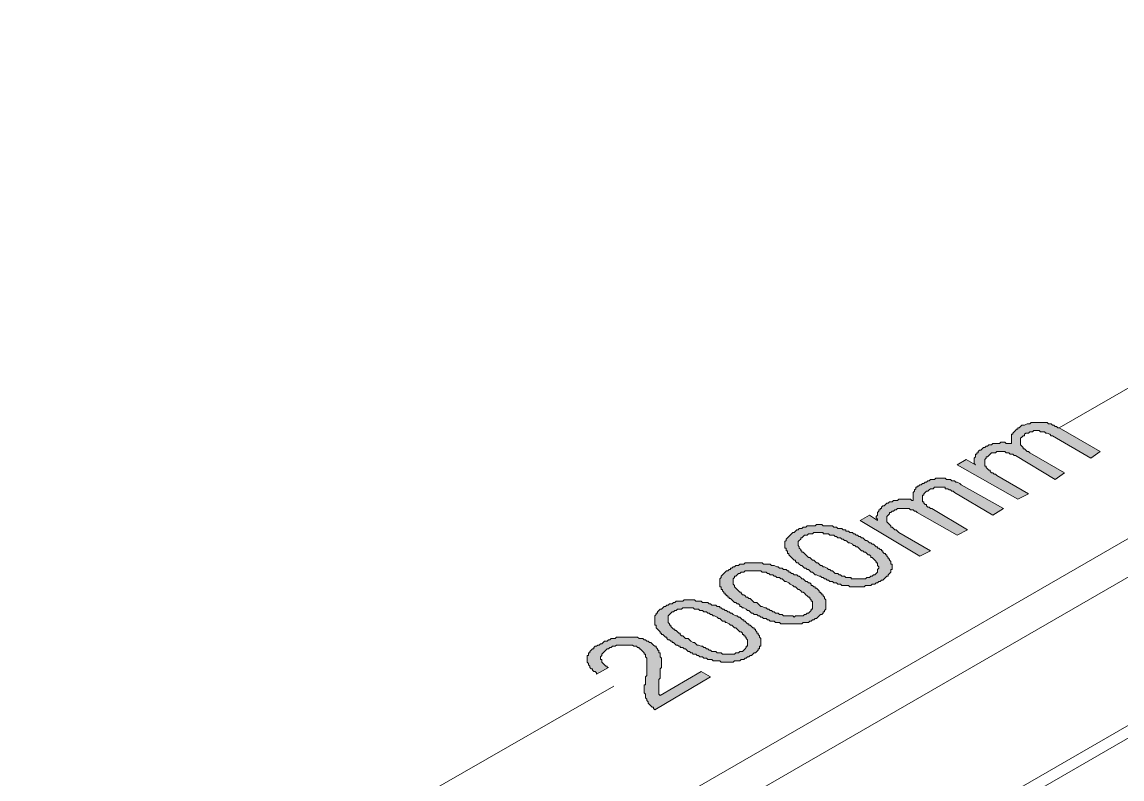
# Model space of a CAD drawing. Header units: inches. Extents: x -430764 to 256483, y 7374 to 217374.
# Drawn here: x 67732 to 84845, y 68480 to 80259 of the extents above; entities that cross this region are included whole.
import ezdxf

# ---------------------------------------------------------------- set-up
doc = ezdxf.new("R2010")
doc.units = ezdxf.units.IN
doc.header["$MEASUREMENT"] = 0
doc.layers.add('Background Stuff', color=252, linetype='Continuous', lineweight=5)
doc.layers.add('Layer 1', color=7, linetype='Continuous')

# ---------------------------------------------------------------- blocks, each defined once
blk = doc.blocks.new('block 3')
at = {"layer": 'Layer 1'}
h = blk.add_hatch(color=255, dxfattribs=at)
h.dxf.hatch_style = 2
h.paths.add_polyline_path([(538.998, -566.664), (534.256, -563.983), (534.978, -563.571), (535.7, -563.983), (535.595, -563.882), (535.595, -563.778), (535.595, -563.676), (535.595, -563.571), (535.595, -563.469), (535.7, -563.365), (535.7, -563.263), (535.7, -563.159), (535.802, -563.159), (535.802, -563.057), (535.905, -563.057), (535.905, -562.953), (536.008, -562.851), (536.111, -562.851), (536.214, -562.747), (536.316, -562.645), (536.421, -562.645), (536.523, -562.541), (536.627, -562.541), (536.729, -562.438), (536.833, -562.438), (536.936, -562.438), (537.039, -562.334), (537.142, -562.334), (537.349, -562.334), (537.451, -562.334), (537.555, -562.334), (537.658, -562.231), (537.761, -562.231), (537.967, -562.231), (538.07, -562.334), (538.172, -562.334), (538.276, -562.334), (538.379, -562.334), (538.482, -562.334), (538.482, -562.231), (538.482, -562.129), (538.482, -562.025), (538.482, -561.923), (538.482, -561.82), (538.482, -561.717), (538.482, -561.612), (538.585, -561.612), (538.585, -561.51), (538.688, -561.407), (538.792, -561.305), (538.894, -561.201), (538.998, -561.201), (538.998, -561.099), (539.1, -561.099), (539.204, -560.994), (539.307, -560.892), (539.41, -560.892), (539.513, -560.892), (539.719, -560.788), (539.821, -560.788), (539.926, -560.788), (540.028, -560.686), (540.132, -560.686), (540.234, -560.686), (540.337, -560.686), (540.44, -560.686), (540.544, -560.686), (540.647, -560.686), (540.75, -560.686), (540.854, -560.686), (540.956, -560.686), (541.059, -560.686), (541.162, -560.686), (541.266, -560.686), (541.369, -560.788), (541.471, -560.788), (541.575, -560.788), (541.677, -560.892), (541.781, -560.892), (541.884, -560.994), (541.987, -560.994), (542.09, -561.099), (542.193, -561.099), (545.389, -562.953), (544.667, -563.469), (541.677, -561.717), (541.575, -561.717), (541.471, -561.612), (541.266, -561.51), (541.162, -561.51), (541.059, -561.407), (540.956, -561.407), (540.854, -561.407), (540.75, -561.407), (540.647, -561.305), (540.544, -561.305), (540.44, -561.305), (540.234, -561.305), (540.132, -561.407), (540.028, -561.407), (539.926, -561.407), (539.821, -561.51), (539.719, -561.51), (539.616, -561.51), (539.513, -561.612), (539.513, -561.717), (539.41, -561.717), (539.307, -561.82), (539.204, -561.923), (539.204, -562.025), (539.204, -562.129), (539.204, -562.231), (539.204, -562.334), (539.204, -562.438), (539.307, -562.541), (539.41, -562.645), (539.41, -562.747), (539.513, -562.747), (539.616, -562.851), (539.719, -562.953), (539.821, -562.953), (539.926, -563.057), (542.605, -564.603), (541.884, -565.118), (538.792, -563.263), (538.688, -563.263), (538.585, -563.159), (538.379, -563.159), (538.276, -563.057), (538.172, -563.057), (538.07, -563.057), (537.967, -562.953), (537.864, -562.953), (537.761, -562.953), (537.658, -562.953), (537.555, -562.953), (537.451, -562.953), (537.349, -562.953), (537.245, -563.057), (537.142, -563.057), (536.936, -563.057), (536.833, -563.159), (536.729, -563.263), (536.627, -563.365), (536.523, -563.365), (536.523, -563.469), (536.421, -563.571), (536.421, -563.676), (536.421, -563.778), (536.421, -563.882), (536.421, -563.983), (536.421, -564.087), (536.523, -564.087), (536.523, -564.189), (536.627, -564.293), (536.729, -564.396), (536.833, -564.396), (536.833, -564.5), (536.936, -564.603), (537.039, -564.603), (537.142, -564.706), (537.245, -564.706), (537.349, -564.808), (539.821, -566.253)])
h = blk.add_hatch(color=255, dxfattribs=at)
h.dxf.hatch_style = 2
h.paths.add_polyline_path([(531.369, -571.097), (526.731, -568.313), (527.452, -567.901), (528.071, -568.313), (528.071, -568.211), (527.969, -568.107), (527.969, -568.004), (528.071, -567.901), (528.071, -567.798), (528.071, -567.695), (528.174, -567.592), (528.174, -567.488), (528.277, -567.488), (528.277, -567.385), (528.38, -567.385), (528.38, -567.283), (528.483, -567.18), (528.586, -567.18), (528.69, -567.077), (528.792, -566.974), (528.896, -566.974), (528.999, -566.871), (529.205, -566.871), (529.308, -566.767), (529.411, -566.767), (529.513, -566.767), (529.618, -566.767), (529.72, -566.664), (529.824, -566.664), (529.926, -566.664), (530.029, -566.664), (530.236, -566.664), (530.339, -566.664), (530.441, -566.664), (530.545, -566.664), (530.648, -566.664), (530.751, -566.767), (530.854, -566.767), (530.854, -566.664), (530.854, -566.561), (530.854, -566.459), (530.854, -566.355), (530.854, -566.253), (530.854, -566.148), (530.958, -566.046), (530.958, -565.942), (531.061, -565.84), (531.061, -565.736), (531.163, -565.736), (531.163, -565.634), (531.267, -565.634), (531.369, -565.53), (531.473, -565.53), (531.576, -565.428), (531.679, -565.428), (531.782, -565.324), (531.885, -565.324), (531.988, -565.221), (532.09, -565.221), (532.195, -565.118), (532.297, -565.118), (532.401, -565.118), (532.503, -565.118), (532.606, -565.016), (532.709, -565.016), (532.813, -565.016), (532.916, -565.016), (533.018, -565.016), (533.123, -565.016), (533.225, -565.016), (533.328, -565.016), (533.431, -565.118), (533.534, -565.118), (533.637, -565.118), (533.74, -565.118), (533.844, -565.221), (533.946, -565.221), (534.05, -565.221), (534.153, -565.324), (534.256, -565.324), (534.462, -565.428), (534.565, -565.53), (537.864, -567.385), (537.039, -567.901), (534.05, -566.148), (533.946, -566.046), (533.844, -566.046), (533.74, -565.942), (533.637, -565.942), (533.534, -565.84), (533.431, -565.84), (533.328, -565.84), (533.328, -565.736), (533.123, -565.736), (533.018, -565.736), (532.916, -565.736), (532.813, -565.736), (532.709, -565.736), (532.503, -565.736), (532.401, -565.84), (532.297, -565.84), (532.195, -565.84), (532.09, -565.942), (531.988, -566.046), (531.885, -566.046), (531.782, -566.148), (531.679, -566.253), (531.679, -566.355), (531.576, -566.355), (531.576, -566.459), (531.576, -566.561), (531.576, -566.664), (531.576, -566.767), (531.576, -566.871), (531.679, -566.871), (531.679, -566.974), (531.782, -567.077), (531.885, -567.077), (531.885, -567.18), (531.988, -567.283), (532.09, -567.283), (532.195, -567.385), (532.297, -567.385), (535.081, -569.036), (534.256, -569.447), (531.163, -567.695), (531.061, -567.592), (530.958, -567.592), (530.854, -567.488), (530.751, -567.488), (530.648, -567.488), (530.545, -567.385), (530.441, -567.385), (530.339, -567.385), (530.236, -567.385), (530.132, -567.385), (530.029, -567.385), (529.926, -567.385), (529.824, -567.385), (529.72, -567.385), (529.618, -567.385), (529.513, -567.488), (529.411, -567.488), (529.308, -567.592), (529.205, -567.592), (529.102, -567.695), (528.999, -567.695), (528.999, -567.798), (528.896, -567.901), (528.792, -568.004), (528.792, -568.107), (528.792, -568.211), (528.792, -568.313), (528.792, -568.417), (528.896, -568.52), (528.999, -568.623), (529.102, -568.726), (529.102, -568.828), (529.205, -568.828), (529.308, -568.933), (529.411, -569.036), (529.513, -569.036), (529.618, -569.138), (529.72, -569.241), (532.195, -570.685)])
h = blk.add_hatch(color=255, dxfattribs=at)
h.dxf.hatch_style = 2
h.paths.add_polyline_path([(523.742, -571.818), (523.844, -571.921), (523.948, -571.921), (524.154, -572.024), (524.257, -572.128), (524.359, -572.128), (524.463, -572.231), (524.566, -572.231), (524.67, -572.334), (524.772, -572.437), (524.875, -572.437), (524.979, -572.437), (525.082, -572.539), (525.185, -572.539), (525.287, -572.643), (525.392, -572.643), (525.494, -572.643), (525.597, -572.746), (525.7, -572.746), (525.803, -572.746), (525.906, -572.746), (526.009, -572.746), (526.009, -572.85), (526.113, -572.85), (526.215, -572.85), (526.421, -572.85), (526.524, -572.85), (526.628, -572.85), (526.731, -572.85), (526.937, -572.85), (527.041, -572.85), (527.143, -572.85), (527.247, -572.746), (527.35, -572.746), (527.452, -572.746), (527.556, -572.643), (527.659, -572.643), (527.762, -572.539), (527.864, -572.539), (527.969, -572.437), (528.071, -572.334), (528.071, -572.231), (528.071, -572.128), (528.174, -572.024), (528.174, -571.921), (528.071, -571.818), (528.071, -571.715), (528.071, -571.612), (527.969, -571.612), (527.969, -571.51), (527.864, -571.405), (527.762, -571.303), (527.659, -571.199), (527.556, -571.199), (527.556, -571.097), (527.452, -570.993), (527.35, -570.993), (527.247, -570.891), (527.143, -570.787), (527.041, -570.787), (526.937, -570.685), (526.834, -570.685), (526.731, -570.581), (526.628, -570.479), (526.524, -570.375), (526.421, -570.375), (526.319, -570.272), (526.215, -570.272), (526.113, -570.169), (525.906, -570.065), (525.803, -570.065), (525.7, -569.962), (525.597, -569.86), (525.494, -569.86), (525.392, -569.757), (525.287, -569.757), (525.185, -569.654), (524.979, -569.654), (524.875, -569.551), (524.772, -569.551), (524.67, -569.447), (524.566, -569.447), (524.463, -569.447), (524.359, -569.447), (524.257, -569.344), (524.154, -569.344), (524.051, -569.344), (523.948, -569.344), (523.844, -569.344), (523.844, -569.241), (523.638, -569.241), (523.536, -569.241), (523.432, -569.241), (523.329, -569.241), (523.123, -569.241), (523.02, -569.344), (522.917, -569.344), (522.814, -569.344), (522.71, -569.344), (522.608, -569.447), (522.505, -569.447), (522.401, -569.447), (522.298, -569.551), (522.195, -569.654), (522.093, -569.654), (522.093, -569.757), (521.989, -569.86), (521.887, -569.962), (521.887, -570.065), (521.887, -570.169), (521.887, -570.272), (521.989, -570.375), (521.989, -570.479), (522.093, -570.581), (522.093, -570.685), (522.195, -570.685), (522.195, -570.787), (522.298, -570.787), (522.401, -570.891), (522.505, -570.993), (522.608, -571.097), (522.71, -571.199), (522.814, -571.199), (522.917, -571.303), (523.02, -571.405), (523.123, -571.405), (523.226, -571.51), (523.329, -571.612), (523.432, -571.612), (523.536, -571.715), (523.638, -571.818)])
h.paths.add_polyline_path([(522.917, -572.334), (522.814, -572.231), (522.71, -572.128), (522.608, -572.128), (522.505, -572.024), (522.401, -572.024), (522.298, -571.921), (522.195, -571.818), (522.093, -571.818), (521.989, -571.715), (521.887, -571.612), (521.783, -571.612), (521.68, -571.51), (521.68, -571.405), (521.577, -571.405), (521.474, -571.303), (521.371, -571.199), (521.268, -571.097), (521.166, -570.993), (521.166, -570.891), (521.061, -570.891), (521.061, -570.787), (521.061, -570.685), (520.959, -570.685), (520.959, -570.581), (520.959, -570.479), (520.855, -570.479), (520.855, -570.375), (520.855, -570.272), (520.855, -570.169), (520.855, -570.065), (520.855, -569.962), (520.959, -569.86), (520.959, -569.757), (521.061, -569.654), (521.166, -569.551), (521.268, -569.447), (521.371, -569.344), (521.474, -569.241), (521.577, -569.241), (521.68, -569.138), (521.783, -569.036), (521.887, -569.036), (521.989, -568.933), (522.093, -568.933), (522.195, -568.933), (522.298, -568.828), (522.401, -568.828), (522.505, -568.828), (522.608, -568.726), (522.71, -568.726), (522.814, -568.726), (522.917, -568.726), (523.02, -568.726), (523.226, -568.726), (523.329, -568.623), (523.432, -568.623), (523.536, -568.623), (523.742, -568.623), (523.844, -568.726), (523.948, -568.726), (524.051, -568.726), (524.154, -568.726), (524.359, -568.726), (524.463, -568.726), (524.566, -568.726), (524.67, -568.828), (524.772, -568.828), (524.875, -568.828), (524.979, -568.933), (525.185, -568.933), (525.287, -568.933), (525.392, -569.036), (525.494, -569.036), (525.597, -569.036), (525.597, -569.138), (525.7, -569.138), (525.803, -569.138), (525.906, -569.241), (526.009, -569.241), (526.113, -569.241), (526.215, -569.344), (526.319, -569.344), (526.421, -569.447), (526.524, -569.447), (526.628, -569.551), (526.731, -569.551), (526.834, -569.654), (526.937, -569.654), (527.041, -569.757), (527.143, -569.86), (527.247, -569.86), (527.35, -569.962), (527.452, -570.065), (527.556, -570.065), (527.659, -570.169), (527.762, -570.169), (527.864, -570.272), (527.969, -570.375), (528.071, -570.375), (528.071, -570.479), (528.174, -570.479), (528.277, -570.581), (528.38, -570.581), (528.38, -570.685), (528.483, -570.685), (528.483, -570.787), (528.586, -570.891), (528.69, -570.891), (528.69, -570.993), (528.792, -570.993), (528.792, -571.097), (528.896, -571.199), (528.896, -571.303), (528.999, -571.303), (528.999, -571.405), (529.102, -571.51), (529.102, -571.612), (529.102, -571.715), (529.205, -571.715), (529.205, -571.818), (529.205, -571.921), (529.205, -572.024), (529.205, -572.128), (529.102, -572.128), (529.102, -572.231), (529.102, -572.334), (528.999, -572.437), (528.896, -572.539), (528.896, -572.643), (528.792, -572.643), (528.69, -572.746), (528.586, -572.85), (528.483, -572.952), (528.38, -572.952), (528.277, -573.056), (528.174, -573.056), (528.071, -573.158), (527.969, -573.158), (527.864, -573.262), (527.762, -573.262), (527.659, -573.262), (527.556, -573.363), (527.452, -573.363), (527.35, -573.363), (527.143, -573.363), (527.041, -573.468), (526.937, -573.468), (526.834, -573.468), (526.731, -573.468), (526.628, -573.468), (526.524, -573.468), (526.319, -573.468), (526.215, -573.468), (526.113, -573.468), (526.009, -573.468), (525.906, -573.468), (525.803, -573.363), (525.7, -573.363), (525.597, -573.363), (525.494, -573.363), (525.392, -573.363), (525.287, -573.363), (525.185, -573.262), (525.082, -573.262), (524.979, -573.262), (524.875, -573.158), (524.772, -573.158), (524.67, -573.158), (524.566, -573.056), (524.463, -573.056), (524.359, -573.056), (524.257, -572.952), (524.154, -572.952), (524.051, -572.85), (523.948, -572.85), (523.844, -572.746), (523.742, -572.746), (523.638, -572.643), (523.536, -572.643), (523.329, -572.539), (523.226, -572.539), (523.123, -572.437), (523.02, -572.334)])
h = blk.add_hatch(color=255, dxfattribs=at)
h.dxf.hatch_style = 2
h.paths.add_polyline_path([(518.69, -574.705), (518.793, -574.808), (518.897, -574.911), (519, -575.014), (519.103, -575.014), (519.31, -575.116), (519.412, -575.116), (519.516, -575.22), (519.618, -575.22), (519.721, -575.322), (519.824, -575.322), (519.928, -575.427), (520.031, -575.427), (520.134, -575.529), (520.237, -575.529), (520.34, -575.529), (520.442, -575.633), (520.546, -575.633), (520.649, -575.633), (520.753, -575.735), (520.855, -575.735), (520.959, -575.735), (521.061, -575.735), (521.166, -575.735), (521.268, -575.735), (521.474, -575.735), (521.577, -575.839), (521.68, -575.735), (521.783, -575.735), (521.989, -575.735), (522.093, -575.735), (522.195, -575.735), (522.298, -575.735), (522.401, -575.633), (522.505, -575.633), (522.608, -575.529), (522.71, -575.529), (522.814, -575.427), (522.917, -575.322), (522.917, -575.22), (523.02, -575.22), (523.02, -575.116), (523.02, -575.014), (523.02, -574.911), (523.02, -574.808), (523.02, -574.705), (523.02, -574.601), (522.917, -574.601), (522.917, -574.498), (522.814, -574.396), (522.814, -574.292), (522.71, -574.292), (522.608, -574.189), (522.505, -574.087), (522.401, -573.982), (522.298, -573.88), (522.195, -573.88), (522.093, -573.776), (521.989, -573.674), (521.887, -573.674), (521.783, -573.57), (521.68, -573.468), (521.577, -573.468), (521.474, -573.363), (521.268, -573.262), (521.166, -573.158), (520.959, -573.056), (520.855, -573.056), (520.753, -572.952), (520.649, -572.85), (520.546, -572.85), (520.442, -572.746), (520.237, -572.746), (520.134, -572.643), (520.031, -572.643), (519.928, -572.539), (519.824, -572.539), (519.721, -572.539), (519.618, -572.437), (519.516, -572.437), (519.412, -572.334), (519.31, -572.334), (519.206, -572.334), (519.103, -572.334), (519, -572.231), (518.897, -572.231), (518.793, -572.231), (518.69, -572.231), (518.588, -572.231), (518.484, -572.231), (518.382, -572.231), (518.176, -572.231), (518.072, -572.231), (517.969, -572.231), (517.866, -572.231), (517.763, -572.231), (517.66, -572.334), (517.557, -572.334), (517.454, -572.334), (517.351, -572.437), (517.248, -572.437), (517.145, -572.539), (517.041, -572.643), (516.939, -572.643), (516.939, -572.746), (516.834, -572.85), (516.834, -572.952), (516.834, -573.056), (516.834, -573.158), (516.834, -573.262), (516.939, -573.363), (516.939, -573.468), (517.041, -573.57), (517.145, -573.674), (517.248, -573.776), (517.351, -573.88), (517.454, -573.88), (517.454, -573.982), (517.557, -574.087), (517.66, -574.087), (517.763, -574.189), (517.866, -574.292), (517.969, -574.292), (518.072, -574.396), (518.176, -574.396), (518.278, -574.498), (518.382, -574.601), (518.484, -574.705), (518.588, -574.705)])
h.paths.add_polyline_path([(517.866, -575.22), (517.66, -575.116), (517.557, -575.116), (517.454, -575.014), (517.351, -575.014), (517.351, -574.911), (517.248, -574.808), (517.145, -574.808), (517.041, -574.705), (516.939, -574.705), (516.834, -574.601), (516.732, -574.498), (516.628, -574.396), (516.526, -574.396), (516.526, -574.292), (516.423, -574.292), (516.423, -574.189), (516.32, -574.189), (516.32, -574.087), (516.216, -574.087), (516.216, -573.982), (516.113, -573.982), (516.113, -573.88), (516.011, -573.776), (516.011, -573.674), (515.907, -573.674), (515.907, -573.57), (515.907, -573.468), (515.805, -573.468), (515.805, -573.363), (515.805, -573.262), (515.805, -573.158), (515.805, -573.056), (515.805, -572.952), (515.805, -572.85), (515.907, -572.746), (515.907, -572.643), (516.011, -572.539), (516.113, -572.437), (516.216, -572.334), (516.32, -572.231), (516.423, -572.231), (516.526, -572.128), (516.628, -572.128), (516.628, -572.024), (516.732, -572.024), (516.834, -571.921), (516.939, -571.921), (517.041, -571.818), (517.145, -571.818), (517.248, -571.818), (517.351, -571.715), (517.454, -571.715), (517.557, -571.715), (517.66, -571.715), (517.763, -571.612), (517.866, -571.612), (517.969, -571.612), (518.072, -571.612), (518.278, -571.612), (518.382, -571.612), (518.484, -571.612), (518.588, -571.612), (518.793, -571.612), (518.897, -571.612), (519, -571.612), (519.103, -571.612), (519.206, -571.715), (519.31, -571.715), (519.516, -571.715), (519.618, -571.715), (519.721, -571.715), (519.824, -571.818), (519.928, -571.818), (520.031, -571.818), (520.237, -571.921), (520.34, -571.921), (520.442, -572.024), (520.546, -572.024), (520.649, -572.024), (520.753, -572.128), (520.855, -572.128), (520.959, -572.128), (521.061, -572.231), (521.166, -572.231), (521.166, -572.334), (521.268, -572.334), (521.371, -572.437), (521.474, -572.437), (521.577, -572.539), (521.783, -572.539), (521.887, -572.643), (521.989, -572.643), (522.093, -572.746), (522.195, -572.85), (522.298, -572.85), (522.401, -572.952), (522.505, -573.056), (522.608, -573.056), (522.71, -573.158), (522.814, -573.158), (522.917, -573.262), (522.917, -573.363), (523.02, -573.363), (523.123, -573.468), (523.226, -573.468), (523.226, -573.57), (523.329, -573.57), (523.432, -573.674), (523.536, -573.776), (523.536, -573.88), (523.638, -573.88), (523.638, -573.982), (523.742, -573.982), (523.742, -574.087), (523.844, -574.087), (523.844, -574.189), (523.948, -574.292), (523.948, -574.396), (524.051, -574.498), (524.051, -574.601), (524.051, -574.705), (524.051, -574.808), (524.051, -574.911), (524.051, -575.014), (524.051, -575.116), (524.051, -575.22), (523.948, -575.322), (523.948, -575.427), (523.844, -575.427), (523.844, -575.529), (523.742, -575.633), (523.638, -575.633), (523.536, -575.735), (523.432, -575.839), (523.329, -575.94), (523.226, -575.94), (523.123, -576.045), (523.02, -576.045), (522.917, -576.147), (522.814, -576.147), (522.71, -576.251), (522.608, -576.251), (522.401, -576.251), (522.298, -576.251), (522.195, -576.354), (522.093, -576.354), (521.989, -576.354), (521.887, -576.354), (521.783, -576.354), (521.68, -576.354), (521.474, -576.354), (521.371, -576.354), (521.268, -576.354), (521.166, -576.354), (521.061, -576.354), (520.959, -576.354), (520.855, -576.354), (520.753, -576.354), (520.649, -576.354), (520.546, -576.354), (520.442, -576.251), (520.34, -576.251), (520.237, -576.251), (520.134, -576.251), (520.031, -576.147), (519.928, -576.147), (519.824, -576.147), (519.721, -576.147), (519.618, -576.045), (519.516, -576.045), (519.412, -575.94), (519.31, -575.94), (519.206, -575.94), (519.103, -575.839), (519, -575.839), (518.897, -575.735), (518.793, -575.735), (518.69, -575.633), (518.484, -575.633), (518.382, -575.529), (518.278, -575.529), (518.176, -575.427), (518.072, -575.322), (517.969, -575.322)])
h = blk.add_hatch(color=255, dxfattribs=at)
h.dxf.hatch_style = 2
h.paths.add_polyline_path([(513.537, -577.693), (513.743, -577.796), (513.846, -577.796), (513.949, -577.9), (514.052, -578.004), (514.155, -578.004), (514.362, -578.106), (514.464, -578.106), (514.567, -578.209), (514.671, -578.209), (514.774, -578.312), (514.877, -578.312), (514.979, -578.415), (515.083, -578.415), (515.186, -578.518), (515.289, -578.518), (515.392, -578.518), (515.495, -578.518), (515.599, -578.622), (515.701, -578.622), (515.805, -578.622), (515.907, -578.622), (516.011, -578.725), (516.113, -578.725), (516.216, -578.725), (516.32, -578.725), (516.526, -578.725), (516.628, -578.725), (516.732, -578.725), (516.834, -578.725), (516.939, -578.725), (517.041, -578.622), (517.145, -578.622), (517.248, -578.622), (517.351, -578.518), (517.454, -578.518), (517.557, -578.518), (517.66, -578.415), (517.763, -578.312), (517.866, -578.209), (517.866, -578.106), (517.969, -578.106), (517.969, -578.004), (517.969, -577.9), (517.969, -577.796), (517.969, -577.693), (517.969, -577.591), (517.866, -577.488), (517.866, -577.385), (517.763, -577.385), (517.763, -577.282), (517.66, -577.282), (517.66, -577.178), (517.557, -577.178), (517.557, -577.075), (517.454, -576.972), (517.351, -576.972), (517.248, -576.869), (517.145, -576.767), (517.041, -576.664), (516.939, -576.664), (516.834, -576.56), (516.732, -576.457), (516.628, -576.457), (516.526, -576.354), (516.32, -576.251), (516.216, -576.251), (516.216, -576.147), (516.011, -576.147), (515.907, -576.045), (515.805, -575.94), (515.701, -575.94), (515.599, -575.839), (515.392, -575.735), (515.289, -575.735), (515.186, -575.633), (515.083, -575.633), (514.979, -575.529), (514.877, -575.529), (514.774, -575.427), (514.671, -575.427), (514.567, -575.427), (514.464, -575.322), (514.362, -575.322), (514.258, -575.322), (514.155, -575.22), (514.052, -575.22), (513.949, -575.22), (513.846, -575.22), (513.743, -575.116), (513.64, -575.116), (513.537, -575.116), (513.434, -575.116), (513.228, -575.116), (513.124, -575.116), (513.021, -575.116), (512.918, -575.116), (512.815, -575.22), (512.712, -575.22), (512.506, -575.22), (512.402, -575.322), (512.3, -575.322), (512.197, -575.427), (512.094, -575.427), (511.99, -575.529), (511.887, -575.633), (511.785, -575.735), (511.785, -575.839), (511.785, -575.94), (511.785, -576.045), (511.785, -576.147), (511.785, -576.251), (511.887, -576.354), (511.887, -576.457), (511.99, -576.457), (511.99, -576.56), (512.094, -576.664), (512.197, -576.767), (512.3, -576.767), (512.3, -576.869), (512.402, -576.869), (512.506, -576.972), (512.608, -577.075), (512.712, -577.075), (512.712, -577.178), (512.815, -577.282), (512.918, -577.282), (513.021, -577.385), (513.124, -577.488), (513.33, -577.488), (513.434, -577.591)])
h.paths.add_polyline_path([(512.712, -578.106), (512.608, -578.106), (512.506, -578.004), (512.402, -578.004), (512.3, -577.9), (512.197, -577.796), (512.094, -577.796), (512.094, -577.693), (511.99, -577.693), (511.887, -577.591), (511.785, -577.591), (511.681, -577.488), (511.681, -577.385), (511.579, -577.385), (511.475, -577.282), (511.372, -577.178), (511.269, -577.178), (511.269, -577.075), (511.166, -577.075), (511.166, -576.972), (511.062, -576.869), (510.959, -576.767), (510.857, -576.664), (510.857, -576.56), (510.857, -576.457), (510.753, -576.457), (510.753, -576.354), (510.753, -576.251), (510.753, -576.147), (510.753, -576.045), (510.753, -575.94), (510.753, -575.839), (510.753, -575.735), (510.857, -575.633), (510.857, -575.529), (510.959, -575.529), (510.959, -575.427), (511.062, -575.322), (511.166, -575.22), (511.269, -575.22), (511.372, -575.116), (511.475, -575.014), (511.579, -575.014), (511.681, -574.911), (511.785, -574.911), (511.887, -574.808), (511.99, -574.808), (512.094, -574.808), (512.197, -574.705), (512.3, -574.705), (512.402, -574.601), (512.506, -574.601), (512.608, -574.601), (512.712, -574.601), (512.815, -574.601), (512.918, -574.601), (513.021, -574.498), (513.124, -574.498), (513.33, -574.498), (513.434, -574.498), (513.537, -574.498), (513.64, -574.498), (513.846, -574.498), (513.949, -574.601), (514.052, -574.601), (514.155, -574.601), (514.258, -574.601), (514.362, -574.601), (514.464, -574.705), (514.671, -574.705), (514.774, -574.705), (514.877, -574.705), (514.979, -574.808), (515.083, -574.808), (515.186, -574.911), (515.289, -574.911), (515.392, -574.911), (515.495, -574.911), (515.599, -575.014), (515.701, -575.014), (515.805, -575.014), (515.805, -575.116), (515.907, -575.116), (516.011, -575.22), (516.113, -575.22), (516.216, -575.322), (516.32, -575.322), (516.423, -575.427), (516.526, -575.427), (516.628, -575.529), (516.732, -575.529), (516.834, -575.633), (517.041, -575.735), (517.145, -575.735), (517.248, -575.839), (517.351, -575.839), (517.454, -575.94), (517.557, -576.045), (517.66, -576.045), (517.66, -576.147), (517.763, -576.147), (517.866, -576.251), (517.969, -576.354), (518.072, -576.354), (518.072, -576.457), (518.176, -576.457), (518.278, -576.56), (518.382, -576.664), (518.484, -576.664), (518.484, -576.767), (518.588, -576.767), (518.588, -576.869), (518.69, -576.972), (518.69, -577.075), (518.793, -577.075), (518.793, -577.178), (518.897, -577.282), (518.897, -577.385), (519, -577.488), (519, -577.591), (519, -577.693), (519, -577.796), (519, -577.9), (519, -578.004), (519, -578.106), (518.897, -578.106), (518.897, -578.209), (518.897, -578.312), (518.793, -578.312), (518.793, -578.415), (518.69, -578.518), (518.588, -578.622), (518.484, -578.622), (518.382, -578.725), (518.278, -578.828), (518.176, -578.828), (518.072, -578.931), (517.969, -578.931), (517.866, -579.034), (517.763, -579.034), (517.66, -579.137), (517.557, -579.137), (517.454, -579.137), (517.351, -579.241), (517.248, -579.241), (517.145, -579.241), (517.041, -579.241), (516.939, -579.241), (516.834, -579.344), (516.732, -579.344), (516.526, -579.344), (516.423, -579.344), (516.32, -579.344), (516.216, -579.344), (516.113, -579.344), (516.011, -579.344), (515.907, -579.344), (515.805, -579.241), (515.701, -579.241), (515.599, -579.241), (515.495, -579.241), (515.392, -579.241), (515.289, -579.241), (515.186, -579.137), (515.083, -579.137), (514.979, -579.137), (514.877, -579.137), (514.774, -579.034), (514.671, -579.034), (514.567, -579.034), (514.464, -578.931), (514.362, -578.931), (514.258, -578.931), (514.155, -578.828), (514.052, -578.828), (513.949, -578.725), (513.743, -578.725), (513.64, -578.622), (513.537, -578.622), (513.434, -578.518), (513.33, -578.518), (513.228, -578.415), (513.124, -578.312), (513.021, -578.312), (512.918, -578.209), (512.712, -578.209)])
h = blk.add_hatch(color=255, dxfattribs=at)
h.dxf.hatch_style = 2
h.paths.add_polyline_path([(514.362, -580.065), (515.083, -580.477), (510.753, -583.054), (510.65, -582.95), (510.65, -582.848), (510.547, -582.848), (510.444, -582.745), (510.341, -582.643), (510.238, -582.539), (510.238, -582.436), (510.135, -582.332), (510.135, -582.229), (510.031, -582.126), (510.031, -582.023), (510.031, -581.921), (510.031, -581.817), (509.929, -581.714), (509.929, -581.611), (509.929, -581.508), (509.929, -581.404), (509.929, -581.302), (509.929, -581.199), (509.929, -581.095), (510.031, -581.095), (510.031, -580.992), (510.031, -580.89), (510.031, -580.786), (510.031, -580.684), (510.031, -580.58), (510.031, -580.477), (510.135, -580.373), (510.135, -580.271), (510.135, -580.168), (510.135, -580.065), (510.135, -579.962), (510.135, -579.859), (510.135, -579.755), (510.135, -579.652), (510.135, -579.549), (510.135, -579.446), (510.135, -579.344), (510.135, -579.241), (510.135, -579.137), (510.135, -579.034), (510.031, -578.931), (510.031, -578.828), (510.031, -578.725), (509.929, -578.725), (509.929, -578.622), (509.825, -578.518), (509.723, -578.415), (509.62, -578.312), (509.517, -578.312), (509.517, -578.209), (509.413, -578.209), (509.31, -578.106), (509.208, -578.106), (509.104, -578.106), (509.001, -578.004), (508.897, -578.004), (508.795, -578.004), (508.589, -578.004), (508.485, -578.004), (508.382, -578.004), (508.28, -578.004), (508.074, -578.004), (507.971, -578.004), (507.868, -578.004), (507.764, -578.004), (507.661, -578.106), (507.558, -578.106), (507.455, -578.106), (507.352, -578.209), (507.249, -578.209), (507.146, -578.312), (507.042, -578.312), (506.939, -578.415), (506.836, -578.518), (506.733, -578.622), (506.63, -578.725), (506.63, -578.828), (506.526, -578.931), (506.526, -579.034), (506.526, -579.137), (506.63, -579.137), (506.63, -579.241), (506.63, -579.344), (506.733, -579.446), (506.836, -579.549), (506.939, -579.652), (507.042, -579.652), (507.042, -579.755), (507.146, -579.755), (506.218, -580.271), (506.218, -580.168), (506.115, -580.065), (506.012, -580.065), (505.909, -579.962), (505.909, -579.859), (505.805, -579.859), (505.703, -579.755), (505.703, -579.652), (505.599, -579.549), (505.599, -579.446), (505.497, -579.344), (505.497, -579.241), (505.497, -579.137), (505.497, -579.034), (505.497, -578.931), (505.497, -578.828), (505.599, -578.828), (505.599, -578.725), (505.599, -578.622), (505.703, -578.622), (505.703, -578.518), (505.805, -578.415), (505.909, -578.312), (506.012, -578.312), (506.012, -578.209), (506.115, -578.106), (506.218, -578.106), (506.32, -578.004), (506.424, -578.004), (506.526, -577.9), (506.63, -577.9), (506.733, -577.796), (506.836, -577.693), (506.939, -577.693), (507.042, -577.693), (507.146, -577.591), (507.249, -577.591), (507.352, -577.488), (507.455, -577.488), (507.558, -577.488), (507.661, -577.488), (507.764, -577.385), (507.868, -577.385), (508.074, -577.385), (508.176, -577.385), (508.28, -577.385), (508.382, -577.385), (508.485, -577.385), (508.589, -577.385), (508.795, -577.385), (508.897, -577.385), (509.001, -577.385), (509.104, -577.385), (509.208, -577.385), (509.413, -577.385), (509.517, -577.488), (509.62, -577.488), (509.723, -577.488), (509.825, -577.488), (509.929, -577.591), (510.031, -577.591), (510.135, -577.693), (510.238, -577.693), (510.341, -577.796), (510.444, -577.796), (510.547, -577.9), (510.65, -578.004), (510.753, -578.106), (510.857, -578.106), (510.857, -578.209), (510.959, -578.312), (510.959, -578.415), (511.062, -578.415), (511.062, -578.518), (511.062, -578.622), (511.166, -578.622), (511.166, -578.725), (511.166, -578.828), (511.166, -578.931), (511.269, -579.034), (511.269, -579.137), (511.269, -579.241), (511.269, -579.344), (511.269, -579.446), (511.269, -579.549), (511.269, -579.652), (511.269, -579.755), (511.166, -579.859), (511.166, -579.962), (511.166, -580.065), (511.166, -580.168), (511.166, -580.271), (511.166, -580.373), (511.166, -580.477), (511.166, -580.58), (511.062, -580.684), (511.062, -580.786), (511.062, -580.89), (511.062, -580.992), (511.062, -581.095), (511.062, -581.199), (511.062, -581.302), (511.062, -581.404), (511.062, -581.508), (511.062, -581.611), (511.062, -581.714), (511.062, -581.817), (511.166, -581.921)])
at = {"layer": 'Layer 1', "color": 9, "lineweight": 0}
for points in [[(821.232, -414.723), (821.232, -411.734), (282.121, -722.935)], [(821.232, -411.734), (834.632, -419.465), (295.521, -730.768), (282.121, -722.935), (282.121, -725.924), (295.521, -733.655), (295.521, -730.768)], [(834.632, -422.455), (821.232, -414.723), (282.121, -725.924)], [(831.231, -490.075), (831.231, -420.496), (292.12, -731.696)]]:
    blk.add_lwpolyline(points, dxfattribs=at)
at = {"layer": 'Layer 1', "color": 5, "lineweight": 0}
for points in [[(568.582, -545.944), (542.193, -561.099)], [(481.169, -596.352), (507.558, -581.199)]]:
    blk.add_lwpolyline(points, dxfattribs=at)
at = {"layer": 'Layer 1', "color": 255, "lineweight": 0}
for points in [[(538.998, -566.664), (534.256, -563.983), (534.978, -563.571), (535.7, -563.983), (535.595, -563.882), (535.595, -563.778), (535.595, -563.676), (535.595, -563.571), (535.595, -563.469), (535.7, -563.365), (535.7, -563.263), (535.7, -563.159), (535.802, -563.159), (535.802, -563.057), (535.905, -563.057), (535.905, -562.953), (536.008, -562.851), (536.111, -562.851), (536.214, -562.747), (536.316, -562.645), (536.421, -562.645), (536.523, -562.541), (536.627, -562.541), (536.729, -562.438), (536.833, -562.438), (536.936, -562.438), (537.039, -562.334), (537.142, -562.334), (537.349, -562.334), (537.451, -562.334), (537.555, -562.334), (537.658, -562.231), (537.761, -562.231), (537.967, -562.231), (538.07, -562.334), (538.172, -562.334), (538.276, -562.334), (538.379, -562.334), (538.482, -562.334), (538.482, -562.231), (538.482, -562.129), (538.482, -562.025), (538.482, -561.923), (538.482, -561.82), (538.482, -561.717), (538.482, -561.612), (538.585, -561.612), (538.585, -561.51), (538.688, -561.407), (538.792, -561.305), (538.894, -561.201), (538.998, -561.201), (538.998, -561.099), (539.1, -561.099), (539.204, -560.994), (539.307, -560.892), (539.41, -560.892), (539.513, -560.892), (539.719, -560.788), (539.821, -560.788), (539.926, -560.788), (540.028, -560.686), (540.132, -560.686), (540.234, -560.686), (540.337, -560.686), (540.44, -560.686), (540.544, -560.686), (540.647, -560.686), (540.75, -560.686), (540.854, -560.686), (540.956, -560.686), (541.059, -560.686), (541.162, -560.686), (541.266, -560.686), (541.369, -560.788), (541.471, -560.788), (541.575, -560.788), (541.677, -560.892), (541.781, -560.892), (541.884, -560.994), (541.987, -560.994), (542.09, -561.099), (542.193, -561.099), (545.389, -562.953), (544.667, -563.469), (541.677, -561.717), (541.575, -561.717), (541.471, -561.612), (541.266, -561.51), (541.162, -561.51), (541.059, -561.407), (540.956, -561.407), (540.854, -561.407), (540.75, -561.407), (540.647, -561.305), (540.544, -561.305), (540.44, -561.305), (540.234, -561.305), (540.132, -561.407), (540.028, -561.407), (539.926, -561.407), (539.821, -561.51), (539.719, -561.51), (539.616, -561.51), (539.513, -561.612), (539.513, -561.717), (539.41, -561.717), (539.307, -561.82), (539.204, -561.923), (539.204, -562.025), (539.204, -562.129), (539.204, -562.231), (539.204, -562.334), (539.204, -562.438), (539.307, -562.541), (539.41, -562.645), (539.41, -562.747), (539.513, -562.747), (539.616, -562.851), (539.719, -562.953), (539.821, -562.953), (539.926, -563.057), (542.605, -564.603), (541.884, -565.118), (538.792, -563.263), (538.688, -563.263), (538.585, -563.159), (538.379, -563.159), (538.276, -563.057), (538.172, -563.057), (538.07, -563.057), (537.967, -562.953), (537.864, -562.953), (537.761, -562.953), (537.658, -562.953), (537.555, -562.953), (537.451, -562.953), (537.349, -562.953), (537.245, -563.057), (537.142, -563.057), (536.936, -563.057), (536.833, -563.159), (536.729, -563.263), (536.627, -563.365), (536.523, -563.365), (536.523, -563.469), (536.421, -563.571), (536.421, -563.676), (536.421, -563.778), (536.421, -563.882), (536.421, -563.983), (536.421, -564.087), (536.523, -564.087), (536.523, -564.189), (536.627, -564.293), (536.729, -564.396), (536.833, -564.396), (536.833, -564.5), (536.936, -564.603), (537.039, -564.603), (537.142, -564.706), (537.245, -564.706), (537.349, -564.808), (539.821, -566.253), (538.998, -566.664)], [(531.369, -571.097), (526.731, -568.313), (527.452, -567.901), (528.071, -568.313), (528.071, -568.211), (527.969, -568.107), (527.969, -568.004), (528.071, -567.901), (528.071, -567.798), (528.071, -567.695), (528.174, -567.592), (528.174, -567.488), (528.277, -567.488), (528.277, -567.385), (528.38, -567.385), (528.38, -567.283), (528.483, -567.18), (528.586, -567.18), (528.69, -567.077), (528.792, -566.974), (528.896, -566.974), (528.999, -566.871), (529.205, -566.871), (529.308, -566.767), (529.411, -566.767), (529.513, -566.767), (529.618, -566.767), (529.72, -566.664), (529.824, -566.664), (529.926, -566.664), (530.029, -566.664), (530.236, -566.664), (530.339, -566.664), (530.441, -566.664), (530.545, -566.664), (530.648, -566.664), (530.751, -566.767), (530.854, -566.767), (530.854, -566.664), (530.854, -566.561), (530.854, -566.459), (530.854, -566.355), (530.854, -566.253), (530.854, -566.148), (530.958, -566.046), (530.958, -565.942), (531.061, -565.84), (531.061, -565.736), (531.163, -565.736), (531.163, -565.634), (531.267, -565.634), (531.369, -565.53), (531.473, -565.53), (531.576, -565.428), (531.679, -565.428), (531.782, -565.324), (531.885, -565.324), (531.988, -565.221), (532.09, -565.221), (532.195, -565.118), (532.297, -565.118), (532.401, -565.118), (532.503, -565.118), (532.606, -565.016), (532.709, -565.016), (532.813, -565.016), (532.916, -565.016), (533.018, -565.016), (533.123, -565.016), (533.225, -565.016), (533.328, -565.016), (533.431, -565.118), (533.534, -565.118), (533.637, -565.118), (533.74, -565.118), (533.844, -565.221), (533.946, -565.221), (534.05, -565.221), (534.153, -565.324), (534.256, -565.324), (534.462, -565.428), (534.565, -565.53), (537.864, -567.385), (537.039, -567.901), (534.05, -566.148), (533.946, -566.046), (533.844, -566.046), (533.74, -565.942), (533.637, -565.942), (533.534, -565.84), (533.431, -565.84), (533.328, -565.84), (533.328, -565.736), (533.123, -565.736), (533.018, -565.736), (532.916, -565.736), (532.813, -565.736), (532.709, -565.736), (532.503, -565.736), (532.401, -565.84), (532.297, -565.84), (532.195, -565.84), (532.09, -565.942), (531.988, -566.046), (531.885, -566.046), (531.782, -566.148), (531.679, -566.253), (531.679, -566.355), (531.576, -566.355), (531.576, -566.459), (531.576, -566.561), (531.576, -566.664), (531.576, -566.767), (531.576, -566.871), (531.679, -566.871), (531.679, -566.974), (531.782, -567.077), (531.885, -567.077), (531.885, -567.18), (531.988, -567.283), (532.09, -567.283), (532.195, -567.385), (532.297, -567.385), (535.081, -569.036), (534.256, -569.447), (531.163, -567.695), (531.061, -567.592), (530.958, -567.592), (530.854, -567.488), (530.751, -567.488), (530.648, -567.488), (530.545, -567.385), (530.441, -567.385), (530.339, -567.385), (530.236, -567.385), (530.132, -567.385), (530.029, -567.385), (529.926, -567.385), (529.824, -567.385), (529.72, -567.385), (529.618, -567.385), (529.513, -567.488), (529.411, -567.488), (529.308, -567.592), (529.205, -567.592), (529.102, -567.695), (528.999, -567.695), (528.999, -567.798), (528.896, -567.901), (528.792, -568.004), (528.792, -568.107), (528.792, -568.211), (528.792, -568.313), (528.792, -568.417), (528.896, -568.52), (528.999, -568.623), (529.102, -568.726), (529.102, -568.828), (529.205, -568.828), (529.308, -568.933), (529.411, -569.036), (529.513, -569.036), (529.618, -569.138), (529.72, -569.241), (532.195, -570.685), (531.369, -571.097)], [(522.917, -572.334), (522.814, -572.231), (522.71, -572.128), (522.608, -572.128), (522.505, -572.024), (522.401, -572.024), (522.298, -571.921), (522.195, -571.818), (522.093, -571.818), (521.989, -571.715), (521.887, -571.612), (521.783, -571.612), (521.68, -571.51), (521.68, -571.405), (521.577, -571.405), (521.474, -571.303), (521.371, -571.199), (521.268, -571.097), (521.166, -570.993), (521.166, -570.891), (521.061, -570.891), (521.061, -570.787), (521.061, -570.685), (520.959, -570.685), (520.959, -570.581), (520.959, -570.479), (520.855, -570.479), (520.855, -570.375), (520.855, -570.272), (520.855, -570.169), (520.855, -570.065), (520.855, -569.962), (520.959, -569.86), (520.959, -569.757), (521.061, -569.654), (521.166, -569.551), (521.268, -569.447), (521.371, -569.344), (521.474, -569.241), (521.577, -569.241), (521.68, -569.138), (521.783, -569.036), (521.887, -569.036), (521.989, -568.933), (522.093, -568.933), (522.195, -568.933), (522.298, -568.828), (522.401, -568.828), (522.505, -568.828), (522.608, -568.726), (522.71, -568.726), (522.814, -568.726), (522.917, -568.726), (523.02, -568.726), (523.226, -568.726), (523.329, -568.623), (523.432, -568.623), (523.536, -568.623), (523.742, -568.623), (523.844, -568.726), (523.948, -568.726), (524.051, -568.726), (524.154, -568.726), (524.359, -568.726), (524.463, -568.726), (524.566, -568.726), (524.67, -568.828), (524.772, -568.828), (524.875, -568.828), (524.979, -568.933), (525.185, -568.933), (525.287, -568.933), (525.392, -569.036), (525.494, -569.036), (525.597, -569.036), (525.597, -569.138), (525.7, -569.138), (525.803, -569.138), (525.906, -569.241), (526.009, -569.241), (526.113, -569.241), (526.215, -569.344), (526.319, -569.344), (526.421, -569.447), (526.524, -569.447), (526.628, -569.551), (526.731, -569.551), (526.834, -569.654), (526.937, -569.654), (527.041, -569.757), (527.143, -569.86), (527.247, -569.86), (527.35, -569.962), (527.452, -570.065), (527.556, -570.065), (527.659, -570.169), (527.762, -570.169), (527.864, -570.272), (527.969, -570.375), (528.071, -570.375), (528.071, -570.479), (528.174, -570.479), (528.277, -570.581), (528.38, -570.581), (528.38, -570.685), (528.483, -570.685), (528.483, -570.787), (528.586, -570.891), (528.69, -570.891), (528.69, -570.993), (528.792, -570.993), (528.792, -571.097), (528.896, -571.199), (528.896, -571.303), (528.999, -571.303), (528.999, -571.405), (529.102, -571.51), (529.102, -571.612), (529.102, -571.715), (529.205, -571.715), (529.205, -571.818), (529.205, -571.921), (529.205, -572.024), (529.205, -572.128), (529.102, -572.128), (529.102, -572.231), (529.102, -572.334), (528.999, -572.437), (528.896, -572.539), (528.896, -572.643), (528.792, -572.643), (528.69, -572.746), (528.586, -572.85), (528.483, -572.952), (528.38, -572.952), (528.277, -573.056), (528.174, -573.056), (528.071, -573.158), (527.969, -573.158), (527.864, -573.262), (527.762, -573.262), (527.659, -573.262), (527.556, -573.363), (527.452, -573.363), (527.35, -573.363), (527.143, -573.363), (527.041, -573.468), (526.937, -573.468), (526.834, -573.468), (526.731, -573.468), (526.628, -573.468), (526.524, -573.468), (526.319, -573.468), (526.215, -573.468), (526.113, -573.468), (526.009, -573.468), (525.906, -573.468), (525.803, -573.363), (525.7, -573.363), (525.597, -573.363), (525.494, -573.363), (525.392, -573.363), (525.287, -573.363), (525.185, -573.262), (525.082, -573.262), (524.979, -573.262), (524.875, -573.158), (524.772, -573.158), (524.67, -573.158), (524.566, -573.056), (524.463, -573.056), (524.359, -573.056), (524.257, -572.952), (524.154, -572.952), (524.051, -572.85), (523.948, -572.85), (523.844, -572.746), (523.742, -572.746), (523.638, -572.643), (523.536, -572.643), (523.329, -572.539), (523.226, -572.539), (523.123, -572.437), (523.02, -572.334), (522.917, -572.334)], [(523.742, -571.818), (523.844, -571.921), (523.948, -571.921), (524.154, -572.024), (524.257, -572.128), (524.359, -572.128), (524.463, -572.231), (524.566, -572.231), (524.67, -572.334), (524.772, -572.437), (524.875, -572.437), (524.979, -572.437), (525.082, -572.539), (525.185, -572.539), (525.287, -572.643), (525.392, -572.643), (525.494, -572.643), (525.597, -572.746), (525.7, -572.746), (525.803, -572.746), (525.906, -572.746), (526.009, -572.746), (526.009, -572.85), (526.113, -572.85), (526.215, -572.85), (526.421, -572.85), (526.524, -572.85), (526.628, -572.85), (526.731, -572.85), (526.937, -572.85), (527.041, -572.85), (527.143, -572.85), (527.247, -572.746), (527.35, -572.746), (527.452, -572.746), (527.556, -572.643), (527.659, -572.643), (527.762, -572.539), (527.864, -572.539), (527.969, -572.437), (528.071, -572.334), (528.071, -572.231), (528.071, -572.128), (528.174, -572.024), (528.174, -571.921), (528.071, -571.818), (528.071, -571.715), (528.071, -571.612), (527.969, -571.612), (527.969, -571.51), (527.864, -571.405), (527.762, -571.303), (527.659, -571.199), (527.556, -571.199), (527.556, -571.097), (527.452, -570.993), (527.35, -570.993), (527.247, -570.891), (527.143, -570.787), (527.041, -570.787), (526.937, -570.685), (526.834, -570.685), (526.731, -570.581), (526.628, -570.479), (526.524, -570.375), (526.421, -570.375), (526.319, -570.272), (526.215, -570.272), (526.113, -570.169), (525.906, -570.065), (525.803, -570.065), (525.7, -569.962), (525.597, -569.86), (525.494, -569.86), (525.392, -569.757), (525.287, -569.757), (525.185, -569.654), (524.979, -569.654), (524.875, -569.551), (524.772, -569.551), (524.67, -569.447), (524.566, -569.447), (524.463, -569.447), (524.359, -569.447), (524.257, -569.344), (524.154, -569.344), (524.051, -569.344), (523.948, -569.344), (523.844, -569.344), (523.844, -569.241), (523.638, -569.241), (523.536, -569.241), (523.432, -569.241), (523.329, -569.241), (523.123, -569.241), (523.02, -569.344), (522.917, -569.344), (522.814, -569.344), (522.71, -569.344), (522.608, -569.447), (522.505, -569.447), (522.401, -569.447), (522.298, -569.551), (522.195, -569.654), (522.093, -569.654), (522.093, -569.757), (521.989, -569.86), (521.887, -569.962), (521.887, -570.065), (521.887, -570.169), (521.887, -570.272), (521.989, -570.375), (521.989, -570.479), (522.093, -570.581), (522.093, -570.685), (522.195, -570.685), (522.195, -570.787), (522.298, -570.787), (522.401, -570.891), (522.505, -570.993), (522.608, -571.097), (522.71, -571.199), (522.814, -571.199), (522.917, -571.303), (523.02, -571.405), (523.123, -571.405), (523.226, -571.51), (523.329, -571.612), (523.432, -571.612), (523.536, -571.715), (523.638, -571.818), (523.742, -571.818)], [(517.866, -575.22), (517.66, -575.116), (517.557, -575.116), (517.454, -575.014), (517.351, -575.014), (517.351, -574.911), (517.248, -574.808), (517.145, -574.808), (517.041, -574.705), (516.939, -574.705), (516.834, -574.601), (516.732, -574.498), (516.628, -574.396), (516.526, -574.396), (516.526, -574.292), (516.423, -574.292), (516.423, -574.189), (516.32, -574.189), (516.32, -574.087), (516.216, -574.087), (516.216, -573.982), (516.113, -573.982), (516.113, -573.88), (516.011, -573.776), (516.011, -573.674), (515.907, -573.674), (515.907, -573.57), (515.907, -573.468), (515.805, -573.468), (515.805, -573.363), (515.805, -573.262), (515.805, -573.158), (515.805, -573.056), (515.805, -572.952), (515.805, -572.85), (515.907, -572.746), (515.907, -572.643), (516.011, -572.539), (516.113, -572.437), (516.216, -572.334), (516.32, -572.231), (516.423, -572.231), (516.526, -572.128), (516.628, -572.128), (516.628, -572.024), (516.732, -572.024), (516.834, -571.921), (516.939, -571.921), (517.041, -571.818), (517.145, -571.818), (517.248, -571.818), (517.351, -571.715), (517.454, -571.715), (517.557, -571.715), (517.66, -571.715), (517.763, -571.612), (517.866, -571.612), (517.969, -571.612), (518.072, -571.612), (518.278, -571.612), (518.382, -571.612), (518.484, -571.612), (518.588, -571.612), (518.793, -571.612), (518.897, -571.612), (519, -571.612), (519.103, -571.612), (519.206, -571.715), (519.31, -571.715), (519.516, -571.715), (519.618, -571.715), (519.721, -571.715), (519.824, -571.818), (519.928, -571.818), (520.031, -571.818), (520.237, -571.921), (520.34, -571.921), (520.442, -572.024), (520.546, -572.024), (520.649, -572.024), (520.753, -572.128), (520.855, -572.128), (520.959, -572.128), (521.061, -572.231), (521.166, -572.231), (521.166, -572.334), (521.268, -572.334), (521.371, -572.437), (521.474, -572.437), (521.577, -572.539), (521.783, -572.539), (521.887, -572.643), (521.989, -572.643), (522.093, -572.746), (522.195, -572.85), (522.298, -572.85), (522.401, -572.952), (522.505, -573.056), (522.608, -573.056), (522.71, -573.158), (522.814, -573.158), (522.917, -573.262), (522.917, -573.363), (523.02, -573.363), (523.123, -573.468), (523.226, -573.468), (523.226, -573.57), (523.329, -573.57), (523.432, -573.674), (523.536, -573.776), (523.536, -573.88), (523.638, -573.88), (523.638, -573.982), (523.742, -573.982), (523.742, -574.087), (523.844, -574.087), (523.844, -574.189), (523.948, -574.292), (523.948, -574.396), (524.051, -574.498), (524.051, -574.601), (524.051, -574.705), (524.051, -574.808), (524.051, -574.911), (524.051, -575.014), (524.051, -575.116), (524.051, -575.22), (523.948, -575.322), (523.948, -575.427), (523.844, -575.427), (523.844, -575.529), (523.742, -575.633), (523.638, -575.633), (523.536, -575.735), (523.432, -575.839), (523.329, -575.94), (523.226, -575.94), (523.123, -576.045), (523.02, -576.045), (522.917, -576.147), (522.814, -576.147), (522.71, -576.251), (522.608, -576.251), (522.401, -576.251), (522.298, -576.251), (522.195, -576.354), (522.093, -576.354), (521.989, -576.354), (521.887, -576.354), (521.783, -576.354), (521.68, -576.354), (521.474, -576.354), (521.371, -576.354), (521.268, -576.354), (521.166, -576.354), (521.061, -576.354), (520.959, -576.354), (520.855, -576.354), (520.753, -576.354), (520.649, -576.354), (520.546, -576.354), (520.442, -576.251), (520.34, -576.251), (520.237, -576.251), (520.134, -576.251), (520.031, -576.147), (519.928, -576.147), (519.824, -576.147), (519.721, -576.147), (519.618, -576.045), (519.516, -576.045), (519.412, -575.94), (519.31, -575.94), (519.206, -575.94), (519.103, -575.839), (519, -575.839), (518.897, -575.735), (518.793, -575.735), (518.69, -575.633), (518.484, -575.633), (518.382, -575.529), (518.278, -575.529), (518.176, -575.427), (518.072, -575.322), (517.969, -575.322), (517.866, -575.22)], [(518.69, -574.705), (518.793, -574.808), (518.897, -574.911), (519, -575.014), (519.103, -575.014), (519.31, -575.116), (519.412, -575.116), (519.516, -575.22), (519.618, -575.22), (519.721, -575.322), (519.824, -575.322), (519.928, -575.427), (520.031, -575.427), (520.134, -575.529), (520.237, -575.529), (520.34, -575.529), (520.442, -575.633), (520.546, -575.633), (520.649, -575.633), (520.753, -575.735), (520.855, -575.735), (520.959, -575.735), (521.061, -575.735), (521.166, -575.735), (521.268, -575.735), (521.474, -575.735), (521.577, -575.839), (521.68, -575.735), (521.783, -575.735), (521.989, -575.735), (522.093, -575.735), (522.195, -575.735), (522.298, -575.735), (522.401, -575.633), (522.505, -575.633), (522.608, -575.529), (522.71, -575.529), (522.814, -575.427), (522.917, -575.322), (522.917, -575.22), (523.02, -575.22), (523.02, -575.116), (523.02, -575.014), (523.02, -574.911), (523.02, -574.808), (523.02, -574.705), (523.02, -574.601), (522.917, -574.601), (522.917, -574.498), (522.814, -574.396), (522.814, -574.292), (522.71, -574.292), (522.608, -574.189), (522.505, -574.087), (522.401, -573.982), (522.298, -573.88), (522.195, -573.88), (522.093, -573.776), (521.989, -573.674), (521.887, -573.674), (521.783, -573.57), (521.68, -573.468), (521.577, -573.468), (521.474, -573.363), (521.268, -573.262), (521.166, -573.158), (520.959, -573.056), (520.855, -573.056), (520.753, -572.952), (520.649, -572.85), (520.546, -572.85), (520.442, -572.746), (520.237, -572.746), (520.134, -572.643), (520.031, -572.643), (519.928, -572.539), (519.824, -572.539), (519.721, -572.539), (519.618, -572.437), (519.516, -572.437), (519.412, -572.334), (519.31, -572.334), (519.206, -572.334), (519.103, -572.334), (519, -572.231), (518.897, -572.231), (518.793, -572.231), (518.69, -572.231), (518.588, -572.231), (518.484, -572.231), (518.382, -572.231), (518.176, -572.231), (518.072, -572.231), (517.969, -572.231), (517.866, -572.231), (517.763, -572.231), (517.66, -572.334), (517.557, -572.334), (517.454, -572.334), (517.351, -572.437), (517.248, -572.437), (517.145, -572.539), (517.041, -572.643), (516.939, -572.643), (516.939, -572.746), (516.834, -572.85), (516.834, -572.952), (516.834, -573.056), (516.834, -573.158), (516.834, -573.262), (516.939, -573.363), (516.939, -573.468), (517.041, -573.57), (517.145, -573.674), (517.248, -573.776), (517.351, -573.88), (517.454, -573.88), (517.454, -573.982), (517.557, -574.087), (517.66, -574.087), (517.763, -574.189), (517.866, -574.292), (517.969, -574.292), (518.072, -574.396), (518.176, -574.396), (518.278, -574.498), (518.382, -574.601), (518.484, -574.705), (518.588, -574.705), (518.69, -574.705)], [(512.712, -578.106), (512.608, -578.106), (512.506, -578.004), (512.402, -578.004), (512.3, -577.9), (512.197, -577.796), (512.094, -577.796), (512.094, -577.693), (511.99, -577.693), (511.887, -577.591), (511.785, -577.591), (511.681, -577.488), (511.681, -577.385), (511.579, -577.385), (511.475, -577.282), (511.372, -577.178), (511.269, -577.178), (511.269, -577.075), (511.166, -577.075), (511.166, -576.972), (511.062, -576.869), (510.959, -576.767), (510.857, -576.664), (510.857, -576.56), (510.857, -576.457), (510.753, -576.457), (510.753, -576.354), (510.753, -576.251), (510.753, -576.147), (510.753, -576.045), (510.753, -575.94), (510.753, -575.839), (510.753, -575.735), (510.857, -575.633), (510.857, -575.529), (510.959, -575.529), (510.959, -575.427), (511.062, -575.322), (511.166, -575.22), (511.269, -575.22), (511.372, -575.116), (511.475, -575.014), (511.579, -575.014), (511.681, -574.911), (511.785, -574.911), (511.887, -574.808), (511.99, -574.808), (512.094, -574.808), (512.197, -574.705), (512.3, -574.705), (512.402, -574.601), (512.506, -574.601), (512.608, -574.601), (512.712, -574.601), (512.815, -574.601), (512.918, -574.601), (513.021, -574.498), (513.124, -574.498), (513.33, -574.498), (513.434, -574.498), (513.537, -574.498), (513.64, -574.498), (513.846, -574.498), (513.949, -574.601), (514.052, -574.601), (514.155, -574.601), (514.258, -574.601), (514.362, -574.601), (514.464, -574.705), (514.671, -574.705), (514.774, -574.705), (514.877, -574.705), (514.979, -574.808), (515.083, -574.808), (515.186, -574.911), (515.289, -574.911), (515.392, -574.911), (515.495, -574.911), (515.599, -575.014), (515.701, -575.014), (515.805, -575.014), (515.805, -575.116), (515.907, -575.116), (516.011, -575.22), (516.113, -575.22), (516.216, -575.322), (516.32, -575.322), (516.423, -575.427), (516.526, -575.427), (516.628, -575.529), (516.732, -575.529), (516.834, -575.633), (517.041, -575.735), (517.145, -575.735), (517.248, -575.839), (517.351, -575.839), (517.454, -575.94), (517.557, -576.045), (517.66, -576.045), (517.66, -576.147), (517.763, -576.147), (517.866, -576.251), (517.969, -576.354), (518.072, -576.354), (518.072, -576.457), (518.176, -576.457), (518.278, -576.56), (518.382, -576.664), (518.484, -576.664), (518.484, -576.767), (518.588, -576.767), (518.588, -576.869), (518.69, -576.972), (518.69, -577.075), (518.793, -577.075), (518.793, -577.178), (518.897, -577.282), (518.897, -577.385), (519, -577.488), (519, -577.591), (519, -577.693), (519, -577.796), (519, -577.9), (519, -578.004), (519, -578.106), (518.897, -578.106), (518.897, -578.209), (518.897, -578.312), (518.793, -578.312), (518.793, -578.415), (518.69, -578.518), (518.588, -578.622), (518.484, -578.622), (518.382, -578.725), (518.278, -578.828), (518.176, -578.828), (518.072, -578.931), (517.969, -578.931), (517.866, -579.034), (517.763, -579.034), (517.66, -579.137), (517.557, -579.137), (517.454, -579.137), (517.351, -579.241), (517.248, -579.241), (517.145, -579.241), (517.041, -579.241), (516.939, -579.241), (516.834, -579.344), (516.732, -579.344), (516.526, -579.344), (516.423, -579.344), (516.32, -579.344), (516.216, -579.344), (516.113, -579.344), (516.011, -579.344), (515.907, -579.344), (515.805, -579.241), (515.701, -579.241), (515.599, -579.241), (515.495, -579.241), (515.392, -579.241), (515.289, -579.241), (515.186, -579.137), (515.083, -579.137), (514.979, -579.137), (514.877, -579.137), (514.774, -579.034), (514.671, -579.034), (514.567, -579.034), (514.464, -578.931), (514.362, -578.931), (514.258, -578.931), (514.155, -578.828), (514.052, -578.828), (513.949, -578.725), (513.743, -578.725), (513.64, -578.622), (513.537, -578.622), (513.434, -578.518), (513.33, -578.518), (513.228, -578.415), (513.124, -578.312), (513.021, -578.312), (512.918, -578.209), (512.712, -578.209), (512.712, -578.106)], [(513.537, -577.693), (513.743, -577.796), (513.846, -577.796), (513.949, -577.9), (514.052, -578.004), (514.155, -578.004), (514.362, -578.106), (514.464, -578.106), (514.567, -578.209), (514.671, -578.209), (514.774, -578.312), (514.877, -578.312), (514.979, -578.415), (515.083, -578.415), (515.186, -578.518), (515.289, -578.518), (515.392, -578.518), (515.495, -578.518), (515.599, -578.622), (515.701, -578.622), (515.805, -578.622), (515.907, -578.622), (516.011, -578.725), (516.113, -578.725), (516.216, -578.725), (516.32, -578.725), (516.526, -578.725), (516.628, -578.725), (516.732, -578.725), (516.834, -578.725), (516.939, -578.725), (517.041, -578.622), (517.145, -578.622), (517.248, -578.622), (517.351, -578.518), (517.454, -578.518), (517.557, -578.518), (517.66, -578.415), (517.763, -578.312), (517.866, -578.209), (517.866, -578.106), (517.969, -578.106), (517.969, -578.004), (517.969, -577.9), (517.969, -577.796), (517.969, -577.693), (517.969, -577.591), (517.866, -577.488), (517.866, -577.385), (517.763, -577.385), (517.763, -577.282), (517.66, -577.282), (517.66, -577.178), (517.557, -577.178), (517.557, -577.075), (517.454, -576.972), (517.351, -576.972), (517.248, -576.869), (517.145, -576.767), (517.041, -576.664), (516.939, -576.664), (516.834, -576.56), (516.732, -576.457), (516.628, -576.457), (516.526, -576.354), (516.32, -576.251), (516.216, -576.251), (516.216, -576.147), (516.011, -576.147), (515.907, -576.045), (515.805, -575.94), (515.701, -575.94), (515.599, -575.839), (515.392, -575.735), (515.289, -575.735), (515.186, -575.633), (515.083, -575.633), (514.979, -575.529), (514.877, -575.529), (514.774, -575.427), (514.671, -575.427), (514.567, -575.427), (514.464, -575.322), (514.362, -575.322), (514.258, -575.322), (514.155, -575.22), (514.052, -575.22), (513.949, -575.22), (513.846, -575.22), (513.743, -575.116), (513.64, -575.116), (513.537, -575.116), (513.434, -575.116), (513.228, -575.116), (513.124, -575.116), (513.021, -575.116), (512.918, -575.116), (512.815, -575.22), (512.712, -575.22), (512.506, -575.22), (512.402, -575.322), (512.3, -575.322), (512.197, -575.427), (512.094, -575.427), (511.99, -575.529), (511.887, -575.633), (511.785, -575.735), (511.785, -575.839), (511.785, -575.94), (511.785, -576.045), (511.785, -576.147), (511.785, -576.251), (511.887, -576.354), (511.887, -576.457), (511.99, -576.457), (511.99, -576.56), (512.094, -576.664), (512.197, -576.767), (512.3, -576.767), (512.3, -576.869), (512.402, -576.869), (512.506, -576.972), (512.608, -577.075), (512.712, -577.075), (512.712, -577.178), (512.815, -577.282), (512.918, -577.282), (513.021, -577.385), (513.124, -577.488), (513.33, -577.488), (513.434, -577.591), (513.537, -577.693)], [(514.362, -580.065), (515.083, -580.477), (510.753, -583.054), (510.65, -582.95), (510.65, -582.848), (510.547, -582.848), (510.444, -582.745), (510.341, -582.643), (510.238, -582.539), (510.238, -582.436), (510.135, -582.332), (510.135, -582.229), (510.031, -582.126), (510.031, -582.023), (510.031, -581.921), (510.031, -581.817), (509.929, -581.714), (509.929, -581.611), (509.929, -581.508), (509.929, -581.404), (509.929, -581.302), (509.929, -581.199), (509.929, -581.095), (510.031, -581.095), (510.031, -580.992), (510.031, -580.89), (510.031, -580.786), (510.031, -580.684), (510.031, -580.58), (510.031, -580.477), (510.135, -580.373), (510.135, -580.271), (510.135, -580.168), (510.135, -580.065), (510.135, -579.962), (510.135, -579.859), (510.135, -579.755), (510.135, -579.652), (510.135, -579.549), (510.135, -579.446), (510.135, -579.344), (510.135, -579.241), (510.135, -579.137), (510.135, -579.034), (510.031, -578.931), (510.031, -578.828), (510.031, -578.725), (509.929, -578.725), (509.929, -578.622), (509.825, -578.518), (509.723, -578.415), (509.62, -578.312), (509.517, -578.312), (509.517, -578.209), (509.413, -578.209), (509.31, -578.106), (509.208, -578.106), (509.104, -578.106), (509.001, -578.004), (508.897, -578.004), (508.795, -578.004), (508.589, -578.004), (508.485, -578.004), (508.382, -578.004), (508.28, -578.004), (508.074, -578.004), (507.971, -578.004), (507.868, -578.004), (507.764, -578.004), (507.661, -578.106), (507.558, -578.106), (507.455, -578.106), (507.352, -578.209), (507.249, -578.209), (507.146, -578.312), (507.042, -578.312), (506.939, -578.415), (506.836, -578.518), (506.733, -578.622), (506.63, -578.725), (506.63, -578.828), (506.526, -578.931), (506.526, -579.034), (506.526, -579.137), (506.63, -579.137), (506.63, -579.241), (506.63, -579.344), (506.733, -579.446), (506.836, -579.549), (506.939, -579.652), (507.042, -579.652), (507.042, -579.755), (507.146, -579.755), (506.218, -580.271), (506.218, -580.168), (506.115, -580.065), (506.012, -580.065), (505.909, -579.962), (505.909, -579.859), (505.805, -579.859), (505.703, -579.755), (505.703, -579.652), (505.599, -579.549), (505.599, -579.446), (505.497, -579.344), (505.497, -579.241), (505.497, -579.137), (505.497, -579.034), (505.497, -578.931), (505.497, -578.828), (505.599, -578.828), (505.599, -578.725), (505.599, -578.622), (505.703, -578.622), (505.703, -578.518), (505.805, -578.415), (505.909, -578.312), (506.012, -578.312), (506.012, -578.209), (506.115, -578.106), (506.218, -578.106), (506.32, -578.004), (506.424, -578.004), (506.526, -577.9), (506.63, -577.9), (506.733, -577.796), (506.836, -577.693), (506.939, -577.693), (507.042, -577.693), (507.146, -577.591), (507.249, -577.591), (507.352, -577.488), (507.455, -577.488), (507.558, -577.488), (507.661, -577.488), (507.764, -577.385), (507.868, -577.385), (508.074, -577.385), (508.176, -577.385), (508.28, -577.385), (508.382, -577.385), (508.485, -577.385), (508.589, -577.385), (508.795, -577.385), (508.897, -577.385), (509.001, -577.385), (509.104, -577.385), (509.208, -577.385), (509.413, -577.385), (509.517, -577.488), (509.62, -577.488), (509.723, -577.488), (509.825, -577.488), (509.929, -577.591), (510.031, -577.591), (510.135, -577.693), (510.238, -577.693), (510.341, -577.796), (510.444, -577.796), (510.547, -577.9), (510.65, -578.004), (510.753, -578.106), (510.857, -578.106), (510.857, -578.209), (510.959, -578.312), (510.959, -578.415), (511.062, -578.415), (511.062, -578.518), (511.062, -578.622), (511.166, -578.622), (511.166, -578.725), (511.166, -578.828), (511.166, -578.931), (511.269, -579.034), (511.269, -579.137), (511.269, -579.241), (511.269, -579.344), (511.269, -579.446), (511.269, -579.549), (511.269, -579.652), (511.269, -579.755), (511.166, -579.859), (511.166, -579.962), (511.166, -580.065), (511.166, -580.168), (511.166, -580.271), (511.166, -580.373), (511.166, -580.477), (511.166, -580.58), (511.062, -580.684), (511.062, -580.786), (511.062, -580.89), (511.062, -580.992), (511.062, -581.095), (511.062, -581.199), (511.062, -581.302), (511.062, -581.404), (511.062, -581.508), (511.062, -581.611), (511.062, -581.714), (511.062, -581.817), (511.166, -581.921), (514.362, -580.065)]]:
    blk.add_lwpolyline(points, dxfattribs=at)
blk = doc.blocks.new('Isometric')
at = {"layer": 'Layer 1', "xscale": 200, "yscale": 200, "zscale": 200}
blk.add_blockref('block 3', (-56424, 145185), dxfattribs=at)

msp = doc.modelspace()

# ---------------------------------------------------------------- block references
at = {"layer": 'Background Stuff'}
msp.add_blockref('Isometric', (31851.58, 40980.32), dxfattribs=at)

doc.saveas('drawing.dxf')
